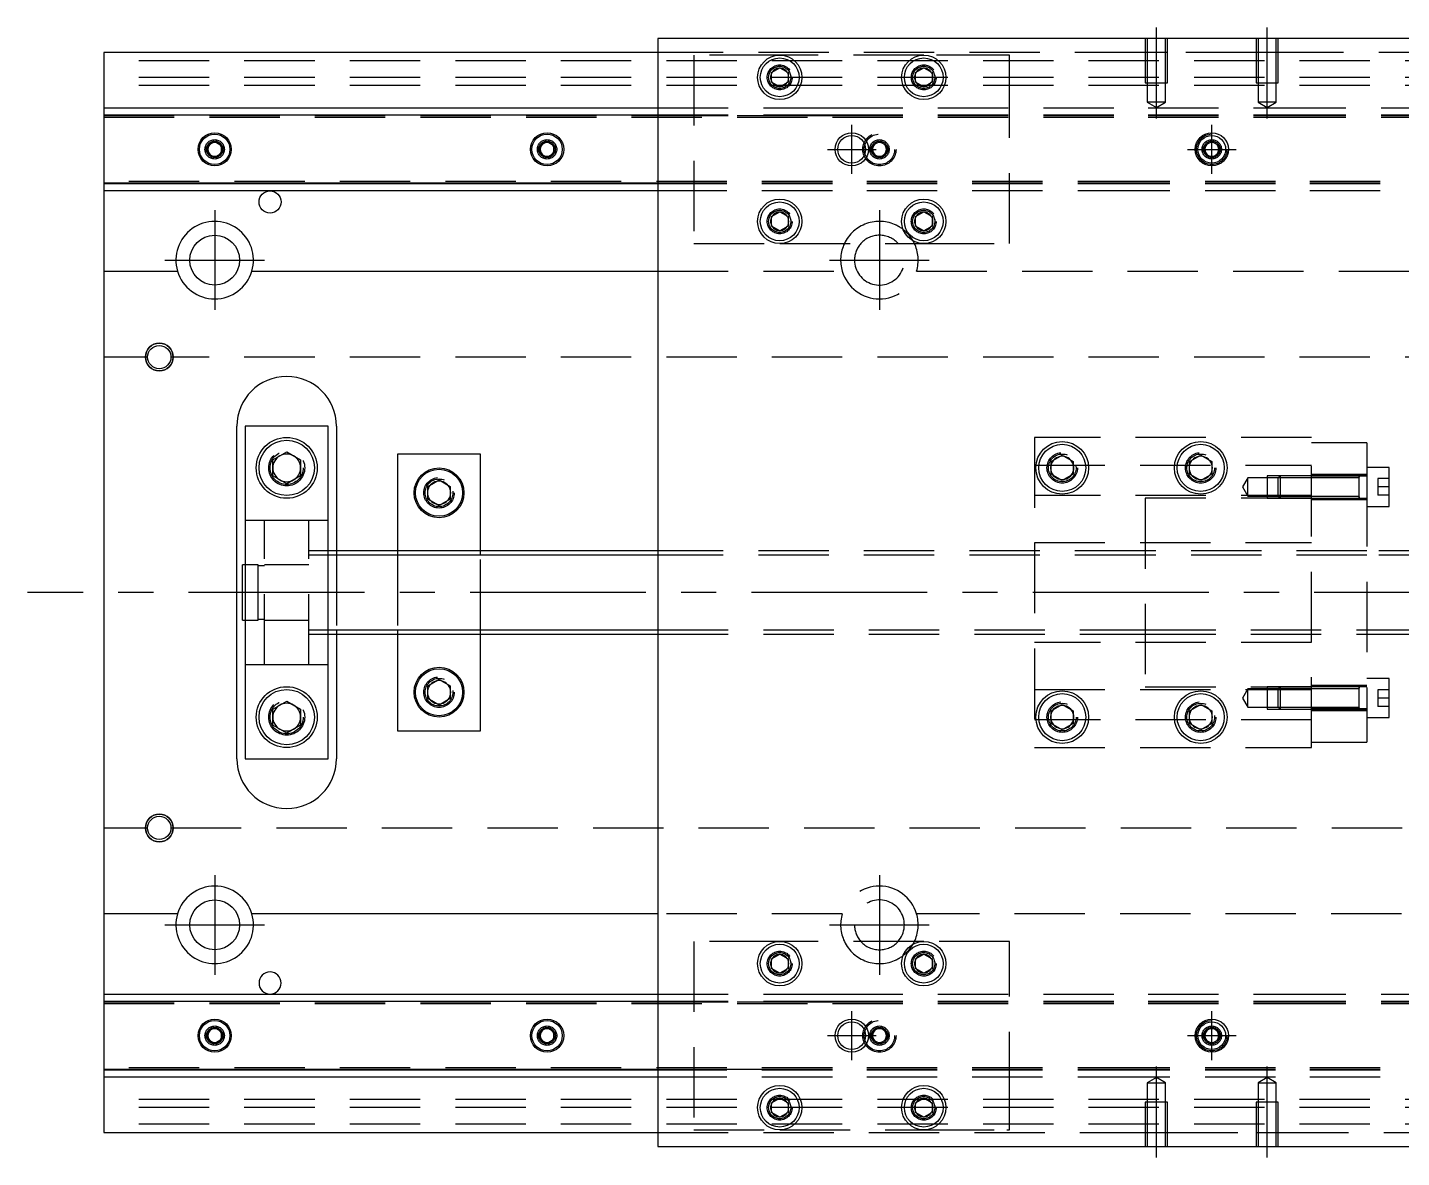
# Model space of a CAD drawing. Extents: x -14 to 651, y -279 to 102.
# Drawn here: x -13.8 to 234.2, y -102 to 102 of the extents above; entities that cross this region are included whole.
import ezdxf

# ---------------------------------------------------------------- set-up
doc = ezdxf.new("R2010")
doc.units = 0
doc.linetypes.add('CENTER', pattern=[50.8, 31.75, -6.35, 6.35, -6.35])
doc.linetypes.add('DASHED', pattern=[19.05, 12.7, -6.35])
doc.layers.get('0').update_dxf_attribs({"linetype": 'CONTINUOUS'})
doc.layers.add('CENTER', color=1, linetype='CENTER')

msp = doc.modelspace()

# ---------------------------------------------------------------- linework, layer by layer
at = {"color": 7, "linetype": 'CONTINUOUS'}
for p, q in [((300, 100), (100, 100)), ((100, 100), (100, -100)), ((100, 97.5), (0, 97.5)), ((0, 97.5), (0, 87.5)), ((120.5, 93.866026), (122, 94.73205)), ((122, 94.73205), (123.5, 93.866026)), ((146.5, 93.866026), (148, 94.73205)), ((148, 94.73205), (149.5, 93.866026)), ((120.5, 92.133974), (120.5, 93.866026)), ((122, 91.26795), (120.5, 92.133974)), ((123.5, 92.133974), (122, 91.26795)), ((123.5, 93.866026), (123.5, 92.133974)), ((146.5, 92.133974), (146.5, 93.866026)), ((148, 91.26795), (146.5, 92.133974)), ((149.5, 92.133974), (148, 91.26795)), ((149.5, 93.866026), (149.5, 92.133974)), ((0, 87.5), (100, 87.5)), ((0, 87.5), (0, 86.247728)), ((0, 86.247728), (0, 73.752272)), ((0, 86.247728), (100, 86.247728)), ((18.75, 80.721688), (20, 81.443376)), ((18.75, 79.278312), (18.75, 80.721688)), ((20, 81.443376), (21.25, 80.721688)), ((21.25, 80.721688), (21.25, 79.278312)), ((78.75, 80.721688), (80, 81.443376)), ((78.75, 79.278312), (78.75, 80.721688)), ((80, 81.443376), (81.25, 80.721688)), ((81.25, 80.721688), (81.25, 79.278312)), ((20, 78.556624), (18.75, 79.278312)), ((21.25, 79.278312), (20, 78.556624)), ((80, 78.556624), (78.75, 79.278312)), ((81.25, 79.278312), (80, 78.556624)), ((100, 73.752272), (0, 73.752272)), ((0, 73.752272), (0, 72.5)), ((100, 72.5), (0, 72.5)), ((0, 72.5), (0, 58)), ((120.5, 67.866026), (122, 68.73205)), ((120.5, 66.133974), (120.5, 67.866026)), ((122, 68.73205), (123.5, 67.866026)), ((123.5, 67.866026), (123.5, 66.133974)), ((146.5, 67.866026), (148, 68.73205)), ((146.5, 66.133974), (146.5, 67.866026)), ((148, 68.73205), (149.5, 67.866026)), ((149.5, 67.866026), (149.5, 66.133974)), ((122, 65.26795), (120.5, 66.133974)), ((123.5, 66.133974), (122, 65.26795)), ((148, 65.26795), (146.5, 66.133974)), ((149.5, 66.133974), (148, 65.26795)), ((0, 58), (13.291796, 58)), ((0, 58), (0, -58)), ((26.708204, 58), (100, 58)), ((24, -30), (24, 30)), ((25.5, 30), (25.5, -30)), ((40.5, 30), (25.5, 30)), ((40.5, -30), (40.5, 30)), ((42, 30), (42, 7.5)), ((30.5, 23.943376), (33, 25.386752)), ((33, 25.386752), (35.5, 23.943376)), ((68, 25), (53, 25)), ((53, 25), (53, 7.5)), ((68, 7.5), (68, 25)), ((171, 23.6547), (173, 24.809402)), ((173, 24.809402), (175, 23.6547)), ((196, 23.6547), (198, 24.809402)), ((198, 24.809402), (200, 23.6547)), ((30.5, 21.056624), (30.5, 23.943376)), ((35.5, 23.943376), (35.5, 21.056624)), ((171, 21.3453), (171, 23.6547)), ((175, 23.6547), (175, 21.3453)), ((196, 21.3453), (196, 23.6547)), ((200, 23.6547), (200, 21.3453)), ((33, 19.613248), (30.5, 21.056624)), ((35.5, 21.056624), (33, 19.613248)), ((58.5, 19.1547), (60.5, 20.309402)), ((60.5, 20.309402), (62.5, 19.1547)), ((173, 20.190598), (171, 21.3453)), ((175, 21.3453), (173, 20.190598)), ((198, 20.190598), (196, 21.3453)), ((200, 21.3453), (198, 20.190598)), ((226.6, 20.702558), (226.6, 21.052564)), ((58.5, 16.8453), (58.5, 19.1547)), ((62.5, 19.1547), (62.5, 16.8453)), ((226.6, 17.052554), (226.6, 17.402558)), ((60.5, 15.690598), (58.5, 16.8453)), ((62.5, 16.8453), (60.5, 15.690598)), ((100, 7.5), (40.5, 7.5)), ((25, -5), (25, 5)), ((25.5, 5), (25, 5)), ((25, -5), (25.5, -5)), ((40.5, -7.5), (100, -7.5)), ((42, -7.5), (42, -30)), ((53, -7.5), (53, -25)), ((68, -25), (68, -7.5)), ((58.5, -16.8453), (60.5, -15.690598)), ((58.5, -19.1547), (58.5, -16.8453)), ((60.5, -15.690598), (62.5, -16.8453)), ((62.5, -16.8453), (62.5, -19.1547)), ((226.6, -21.052564), (226.6, -17.052554)), ((30.5, -21.056624), (33, -19.613248)), ((33, -19.613248), (35.5, -21.056624)), ((60.5, -20.309402), (58.5, -19.1547)), ((62.5, -19.1547), (60.5, -20.309402)), ((30.5, -23.943376), (30.5, -21.056624)), ((35.5, -21.056624), (35.5, -23.943376)), ((171, -21.3453), (173, -20.190598)), ((171, -23.6547), (171, -21.3453)), ((173, -20.190598), (175, -21.3453)), ((175, -21.3453), (175, -23.6547)), ((196, -21.3453), (198, -20.190598)), ((196, -23.6547), (196, -21.3453)), ((198, -20.190598), (200, -21.3453)), ((200, -21.3453), (200, -23.6547)), ((226.6, -21.052564), (226.6, -21.051878)), ((33, -25.386752), (30.5, -23.943376)), ((35.5, -23.943376), (33, -25.386752)), ((173, -24.809402), (171, -23.6547)), ((175, -23.6547), (173, -24.809402)), ((198, -24.809402), (196, -23.6547)), ((200, -23.6547), (198, -24.809402)), ((53, -25), (68, -25)), ((25.5, -30), (40.5, -30)), ((0, -58), (0, -72.5)), ((13.291796, -58), (0, -58)), ((100, -58), (26.708204, -58)), ((120.5, -66.133974), (122, -65.26795)), ((120.5, -67.866026), (120.5, -66.133974)), ((122, -65.26795), (123.5, -66.133974)), ((123.5, -66.133974), (123.5, -67.866026)), ((146.5, -66.133974), (148, -65.26795)), ((146.5, -67.866026), (146.5, -66.133974)), ((148, -65.26795), (149.5, -66.133974)), ((149.5, -66.133974), (149.5, -67.866026)), ((122, -68.73205), (120.5, -67.866026)), ((123.5, -67.866026), (122, -68.73205)), ((148, -68.73205), (146.5, -67.866026)), ((149.5, -67.866026), (148, -68.73205)), ((0, -72.5), (100, -72.5)), ((0, -72.5), (0, -73.752272)), ((0, -73.752272), (100, -73.752272)), ((0, -73.752272), (0, -86.247728)), ((18.75, -79.278312), (20, -78.556624)), ((18.75, -80.721688), (18.75, -79.278312)), ((20, -78.556624), (21.25, -79.278312)), ((21.25, -79.278312), (21.25, -80.721688)), ((78.75, -79.278312), (80, -78.556624)), ((78.75, -80.721688), (78.75, -79.278312)), ((80, -78.556624), (81.25, -79.278312)), ((81.25, -79.278312), (81.25, -80.721688)), ((20, -81.443376), (18.75, -80.721688)), ((21.25, -80.721688), (20, -81.443376)), ((80, -81.443376), (78.75, -80.721688)), ((81.25, -80.721688), (80, -81.443376)), ((0, -86.247728), (0, -87.5)), ((100, -86.247728), (0, -86.247728)), ((100, -87.5), (0, -87.5)), ((0, -87.5), (0, -97.5)), ((120.5, -92.133974), (122, -91.26795)), ((122, -91.26795), (123.5, -92.133974)), ((146.5, -92.133974), (148, -91.26795)), ((148, -91.26795), (149.5, -92.133974)), ((120.5, -93.866026), (120.5, -92.133974)), ((122, -94.73205), (120.5, -93.866026)), ((123.5, -93.866026), (122, -94.73205)), ((123.5, -92.133974), (123.5, -93.866026)), ((146.5, -93.866026), (146.5, -92.133974)), ((148, -94.73205), (146.5, -93.866026)), ((149.5, -93.866026), (148, -94.73205)), ((149.5, -92.133974), (149.5, -93.866026)), ((0, -97.5), (100, -97.5)), ((100, -100), (300, -100))]:
    msp.add_line(p, q, dxfattribs=at)
at = {"color": 3, "linetype": 'DASHED'}
for p, q in [((188.000006, 100), (188.000006, 92)), ((188.35, 100), (188.35, 92)), ((191.65, 92), (191.65, 100)), ((191.999994, 92), (191.999994, 100)), ((208.000006, 100), (208.000006, 92)), ((208.35, 100), (208.35, 92)), ((211.65, 92), (211.65, 100)), ((211.999994, 92), (211.999994, 100)), ((188.000006, 97.5), (100, 97.5)), ((106.5, 97), (106.5, 63)), ((122, 97), (106.5, 97)), ((148, 97), (122, 97)), ((163.000006, 97), (148, 97)), ((163.5, 97), (163.000006, 97)), ((163.5, 92), (163.5, 97)), ((191.999994, 97.5), (188.000006, 97.5)), ((208.000006, 97.5), (191.999994, 97.5)), ((211.999994, 97.5), (208.000006, 97.5)), ((300, 97.5), (211.999994, 97.5)), ((400, 96), (0, 96)), ((400, 93), (0, 93)), ((123.973226, 93.326156), (124, 93)), ((149.973226, 93.326156), (150, 93)), ((163.5, 63), (163.5, 92)), ((188.000006, 92), (191.999994, 92)), ((188.35, 92), (188.35, 88.5)), ((191.65, 88.5), (191.65, 92)), ((208.000006, 92), (211.999994, 92)), ((208.35, 92), (208.35, 88.5)), ((211.65, 88.5), (211.65, 92)), ((400, 91.5), (0, 91.5)), ((100, 87.5), (131.5, 87.5)), ((131.5, 87.5), (188.5, 87.5)), ((191.65, 88.5), (188.35, 88.5)), ((188.35, 88.5), (190, 87.547372)), ((188.5, 87.5), (211.5, 87.5)), ((190, 87.547372), (191.65, 88.5)), ((211.65, 88.5), (208.35, 88.5)), ((208.35, 88.5), (210, 87.547372)), ((210, 87.547372), (211.65, 88.5)), ((211.5, 87.5), (268.5, 87.5)), ((0, 86.1147), (100, 86.1147)), ((0, 86.1), (131.5, 86.1)), ((0, 85.8), (131.5, 85.8)), ((100, 86.247728), (131.5, 86.247728)), ((100, 86.1147), (131.5, 86.1147)), ((131.5, 86.247728), (188.5, 86.247728)), ((131.5, 86.1147), (188.5, 86.1147)), ((131.5, 86.1), (188.5, 86.1)), ((131.5, 86.1), (188.5, 86.1)), ((131.5, 85.8), (188.5, 85.8)), ((131.5, 85.8), (188.5, 85.8)), ((188.5, 86.247728), (211.5, 86.247728)), ((188.5, 86.1147), (211.5, 86.1147)), ((188.5, 86.1), (211.5, 86.1)), ((188.5, 85.8), (211.5, 85.8)), ((211.5, 86.247728), (268.5, 86.247728)), ((211.5, 86.1147), (268.5, 86.1147)), ((211.5, 86.1), (268.5, 86.1)), ((211.5, 86.1), (268.5, 86.1)), ((211.5, 85.8), (268.5, 85.8)), ((211.5, 85.8), (268.5, 85.8)), ((21.477374, 80.25955), (21.5, 80)), ((78.5, 80), (78.516134, 80.21941)), ((138.75, 80.721688), (140, 81.443376)), ((138.75, 79.278312), (138.75, 80.721688)), ((140, 81.443376), (141.25, 80.721688)), ((141.25, 80.721688), (141.25, 79.278312)), ((141.477374, 80.25955), (141.5, 80)), ((198.75, 80.721688), (200, 81.443376)), ((198.75, 79.278312), (198.75, 80.721688)), ((200, 81.443376), (201.25, 80.721688)), ((201.25, 80.721688), (201.25, 79.278312)), ((201.477374, 80.25955), (201.5, 80)), ((140, 78.556624), (138.75, 79.278312)), ((141.25, 79.278312), (140, 78.556624)), ((200, 78.556624), (198.75, 79.278312)), ((201.25, 79.278312), (200, 78.556624)), ((131.5, 74.2), (0, 74.2)), ((131.5, 73.9), (0, 73.9)), ((100, 73.8853), (0, 73.8853)), ((131.5, 73.8853), (100, 73.8853)), ((131.5, 73.752272), (100, 73.752272)), ((131.5, 72.5), (100, 72.5)), ((188.5, 74.2), (131.5, 74.2)), ((188.5, 73.9), (131.5, 73.9)), ((188.5, 73.8853), (131.5, 73.8853)), ((188.5, 73.752272), (131.5, 73.752272)), ((188.5, 72.5), (131.5, 72.5)), ((211.5, 74.2), (188.5, 74.2)), ((211.5, 73.9), (188.5, 73.9)), ((211.5, 73.8853), (188.5, 73.8853)), ((211.5, 73.752272), (188.5, 73.752272)), ((211.5, 72.5), (188.5, 72.5)), ((268.5, 74.2), (211.5, 74.2)), ((268.5, 73.9), (211.5, 73.9)), ((268.5, 73.8853), (211.5, 73.8853)), ((268.5, 73.752272), (211.5, 73.752272)), ((268.5, 72.5), (211.5, 72.5)), ((123.973226, 67.326156), (124, 67)), ((149.973226, 67.326156), (150, 67)), ((106.5, 63), (122, 63)), ((122, 63), (148, 63)), ((148, 63), (163.5, 63)), ((100, 58), (133.291796, 58)), ((146.708204, 58), (253.291796, 58)), ((7.9, 42.5), (0, 42.5)), ((400, 42.5), (12.1, 42.5)), ((168, 28), (168, -28)), ((218, 28), (168, 28)), ((218, -28), (218, 28)), ((228, 27), (218, 27)), ((228, 27), (228, 20.976176)), ((30, 22.5), (30.020026, 22.846056)), ((168, 23), (218, 23)), ((175.483582, 22.786038), (175.5, 22.5)), ((195.5, 22.5), (195.52689, 22.865682)), ((232, 22.552558), (228, 22.552558)), ((232, 15.552558), (232, 22.552558)), ((206.5, 20.702558), (205.547372, 19.052558)), ((206.5, 17.402558), (206.5, 20.702558)), ((210, 20.702558), (206.5, 20.702558)), ((210, 21.052554), (210, 17.052564)), ((212.35, 21.052554), (210, 21.052554)), ((212, 20.702558), (210, 20.702558)), ((212.35, 21.052558), (212, 20.702558)), ((212, 17.402558), (212, 20.702558)), ((218, 20.702558), (212, 20.702558)), ((218, 20.702558), (212, 20.702558)), ((212.35, 21.052558), (212.35, 17.052558)), ((218, 21.052556), (212.35, 21.052558)), ((218, 21.052554), (212.35, 21.052554)), ((228, 21.302558), (218, 21.302558)), ((226.605, 21.052558), (218, 21.052556)), ((228, 20.976176), (218, 20.976176)), ((226.6, 20.702558), (218, 20.702558)), ((228, 21.052558), (226.595, 21.052558)), ((226.6, 17.052554), (226.6, 21.052564)), ((226.6, 20.836098), (226.6, 21.052558)), ((226.6, 21.052558), (226.6, 20.835892)), ((226.6, 17.26902), (226.6, 20.836098)), ((226.6, 17.402558), (226.6, 20.702558)), ((228, 20.976176), (228, -20.976176)), ((230, 20.552558), (230, 19.052558)), ((232, 20.552558), (230, 20.552558)), ((62.983582, 18.286038), (63, 18)), ((218, 17.5), (168, 17.5)), ((205.547372, 19.052558), (206.5, 17.402558)), ((206.5, 17.402558), (210, 17.402558)), ((210, 17.402558), (212, 17.402558)), ((212, 17.402558), (218, 17.402558)), ((212, 17.402558), (212.35, 17.052558)), ((212, 17.402558), (218, 17.402558)), ((218, 17.402558), (226.6, 17.402558)), ((230, 19.052558), (230, 17.552558)), ((232, 19.052558), (230, 19.052558)), ((232, 17.552558), (230, 17.552558)), ((188, 17), (188, -17)), ((218, 17), (188, 17)), ((210, 17.052564), (212.35, 17.052564)), ((212.35, 17.052564), (218, 17.052564)), ((212.35, 17.052558), (218, 17.052562)), ((218, 17.052562), (226.605, 17.052558)), ((218, 16.802558), (228, 16.802558)), ((226.595, 17.052558), (228, 17.052558)), ((226.6, 17.269268), (226.6, 17.052558)), ((226.6, 17.052558), (226.6, 17.26902)), ((228, 15.552558), (232, 15.552558)), ((29, 13), (25.5, 13)), ((29, -13), (29, 13)), ((37, 13), (29, 13)), ((37, -13), (37, 13)), ((40.5, 13), (37, 13)), ((40.5, 7.5), (37, 7.5)), ((42, 7.5), (42, 6.75)), ((53, 7.5), (53, 6.75)), ((68, 6.75), (68, 7.5)), ((188, 7.5), (100, 7.5)), ((168, 9), (218, 9)), ((228, 7.5), (188, 7.5)), ((300, 7.5), (228, 7.5)), ((27.85, 5), (25.5, 5)), ((27.85, -5), (27.85, 5)), ((37, 5), (29, 5)), ((40.5, 6.75), (37, 6.75)), ((42, 6.75), (42, -6.75)), ((53, 6.75), (53, -6.75)), ((68, -6.75), (68, 6.75)), ((188, 6.75), (100, 6.75)), ((228, 6.75), (188, 6.75)), ((300, 6.75), (228, 6.75)), ((29, 4.8), (27.85, 4.8)), ((27.85, -4.8), (29, -4.8)), ((25.5, -5), (27.85, -5)), ((29, -5), (37, -5)), ((37, -6.75), (40.5, -6.75)), ((42, -6.75), (42, -7.5)), ((53, -6.75), (53, -7.5)), ((68, -7.5), (68, -6.75)), ((100, -6.75), (188, -6.75)), ((188, -6.75), (228, -6.75)), ((228, -6.75), (300, -6.75)), ((37, -7.5), (40.5, -7.5)), ((100, -7.5), (188, -7.5)), ((218, -9), (168, -9)), ((188, -7.5), (228, -7.5)), ((228, -7.5), (300, -7.5)), ((25.5, -13), (29, -13)), ((29, -13), (37, -13)), ((37, -13), (40.5, -13)), ((188, -17), (218, -17)), ((210, -17.052564), (210, -21.052554)), ((212.35, -17.052564), (210, -17.052564)), ((212.35, -17.052558), (212, -17.402558)), ((212.35, -17.052558), (212.35, -21.052558)), ((218, -17.052562), (212.35, -17.052558)), ((218, -17.052564), (212.35, -17.052564)), ((228, -16.802558), (218, -16.802558)), ((226.605, -17.052558), (218, -17.052562)), ((228, -17.052558), (226.595, -17.052558)), ((226.6, -21.051878), (226.6, -17.052554)), ((226.6, -17.26902), (226.6, -17.052558)), ((226.6, -17.052558), (226.6, -17.269226)), ((226.6, -20.836098), (226.6, -17.26902)), ((232, -15.552558), (228, -15.552558)), ((232, -22.552558), (232, -15.552558)), ((62.983582, -17.713962), (63, -18)), ((168, -17.5), (218, -17.5)), ((206.5, -17.402558), (205.547372, -19.052558)), ((205.547372, -19.052558), (206.5, -20.702558)), ((206.5, -20.702558), (206.5, -17.402558)), ((210, -17.402558), (206.5, -17.402558)), ((212, -17.402558), (210, -17.402558)), ((212, -20.702558), (212, -17.402558)), ((218, -17.402558), (212, -17.402558)), ((218, -17.402558), (212, -17.402558)), ((226.6, -17.402558), (218, -17.402558)), ((230, -17.552558), (230, -19.052558)), ((232, -17.552558), (230, -17.552558)), ((232, -19.052558), (230, -19.052558)), ((230, -19.052558), (230, -20.552558)), ((30, -22.5), (30.020026, -22.153944)), ((170.5, -22.5), (170.534018, -22.088984)), ((200.483582, -22.213962), (200.5, -22.5)), ((206.5, -20.702558), (210, -20.702558)), ((210, -20.702558), (212, -20.702558)), ((210, -21.052554), (212.35, -21.052554)), ((212, -20.702558), (218, -20.702558)), ((212, -20.702558), (212.35, -21.052558)), ((212, -20.702558), (218, -20.702558)), ((212.35, -21.052554), (218, -21.052554)), ((212.35, -21.052558), (218, -21.052556)), ((218, -20.702558), (226.6, -20.702558)), ((228, -20.976176), (218, -20.976176)), ((228, -20.976176), (218, -20.976176)), ((218, -21.052556), (226.605, -21.052558)), ((218, -21.302558), (228, -21.302558)), ((226.595, -21.052558), (228, -21.052558)), ((226.6, -20.83585), (226.6, -21.052558)), ((226.6, -21.052558), (226.6, -20.836098)), ((228, -20.976176), (228, -27)), ((232, -20.552558), (230, -20.552558)), ((218, -23), (168, -23)), ((228, -22.552558), (232, -22.552558)), ((218, -27), (228, -27)), ((168, -28), (218, -28)), ((0, -42.5), (7.9, -42.5)), ((12.1, -42.5), (400, -42.5)), ((133.291796, -58), (100, -58)), ((253.291796, -58), (146.708204, -58)), ((106.5, -63), (106.5, -97)), ((122, -63), (106.5, -63)), ((148, -63), (122, -63)), ((163.5, -63), (148, -63)), ((163.5, -92), (163.5, -63)), ((123.973226, -66.673844), (124, -67)), ((146, -67), (146.023172, -66.69644)), ((0, -73.8853), (100, -73.8853)), ((0, -73.9), (131.5, -73.9)), ((0, -74.2), (131.5, -74.2)), ((100, -72.5), (131.5, -72.5)), ((100, -73.752272), (131.5, -73.752272)), ((100, -73.8853), (131.5, -73.8853)), ((131.5, -72.5), (188.5, -72.5)), ((131.5, -73.752272), (188.5, -73.752272)), ((131.5, -73.8853), (188.5, -73.8853)), ((131.5, -73.9), (188.5, -73.9)), ((131.5, -74.2), (188.5, -74.2)), ((188.5, -72.5), (211.5, -72.5)), ((188.5, -73.752272), (211.5, -73.752272)), ((188.5, -73.8853), (211.5, -73.8853)), ((188.5, -73.9), (211.5, -73.9)), ((188.5, -74.2), (211.5, -74.2)), ((211.5, -72.5), (268.5, -72.5)), ((211.5, -73.752272), (268.5, -73.752272)), ((211.5, -73.8853), (268.5, -73.8853)), ((211.5, -73.9), (268.5, -73.9)), ((211.5, -74.2), (268.5, -74.2)), ((138.75, -79.278312), (140, -78.556624)), ((138.75, -80.721688), (138.75, -79.278312)), ((140, -78.556624), (141.25, -79.278312)), ((141.25, -79.278312), (141.25, -80.721688)), ((198.75, -79.278312), (200, -78.556624)), ((198.75, -80.721688), (198.75, -79.278312)), ((200, -78.556624), (201.25, -79.278312)), ((201.25, -79.278312), (201.25, -80.721688)), ((18.5, -80), (18.516134, -79.78059)), ((81.477374, -79.74045), (81.5, -80)), ((140, -81.443376), (138.75, -80.721688)), ((141.25, -80.721688), (140, -81.443376)), ((141.477374, -79.74045), (141.5, -80)), ((200, -81.443376), (198.75, -80.721688)), ((201.25, -80.721688), (200, -81.443376)), ((201.477374, -79.74045), (201.5, -80)), ((131.5, -85.8), (0, -85.8)), ((131.5, -86.1), (0, -86.1)), ((125, -86.1147), (0, -86.1147)), ((131.5, -86.247728), (100, -86.247728)), ((131.5, -86.1147), (125, -86.1147)), ((188.5, -85.8), (131.5, -85.8)), ((188.5, -85.8), (131.5, -85.8)), ((188.5, -86.1), (131.5, -86.1)), ((188.5, -86.1), (131.5, -86.1)), ((188.5, -86.1147), (131.5, -86.1147)), ((188.5, -86.247728), (131.5, -86.247728)), ((211.5, -85.8), (188.5, -85.8)), ((211.5, -86.1), (188.5, -86.1)), ((211.5, -86.1147), (188.5, -86.1147)), ((211.5, -86.247728), (188.5, -86.247728)), ((268.5, -85.8), (211.5, -85.8)), ((268.5, -85.8), (211.5, -85.8)), ((268.5, -86.1), (211.5, -86.1)), ((268.5, -86.1), (211.5, -86.1)), ((268.5, -86.1147), (211.5, -86.1147)), ((268.5, -86.247728), (211.5, -86.247728)), ((131.5, -87.5), (100, -87.5)), ((188.5, -87.5), (131.5, -87.5)), ((190, -87.547372), (188.35, -88.5)), ((188.35, -88.5), (190, -88.5)), ((188.35, -88.5), (188.35, -92)), ((211.5, -87.5), (188.5, -87.5)), ((191.65, -88.5), (190, -87.547372)), ((190, -88.5), (191.65, -88.5)), ((191.65, -92), (191.65, -88.5)), ((210, -87.547372), (208.35, -88.5)), ((208.35, -88.5), (210, -88.5)), ((208.35, -88.5), (208.35, -92)), ((211.65, -88.5), (210, -87.547372)), ((210, -88.5), (211.65, -88.5)), ((268.5, -87.5), (211.5, -87.5)), ((211.65, -92), (211.65, -88.5)), ((400, -91.5), (0, -91.5)), ((400, -93), (0, -93)), ((120, -93), (120.030168, -92.653934)), ((149.973226, -92.673844), (150, -93)), ((163.5, -97), (163.5, -92)), ((191.999994, -92), (188.000006, -92)), ((188.000006, -92), (188.000006, -100)), ((188.35, -92), (188.35, -100)), ((191.65, -100), (191.65, -92)), ((191.999994, -100), (191.999994, -92)), ((211.999994, -92), (208.000006, -92)), ((208.000006, -92), (208.000006, -100)), ((208.35, -92), (208.35, -100)), ((211.65, -100), (211.65, -92)), ((211.999994, -100), (211.999994, -92)), ((400, -96), (0, -96)), ((100, -97.5), (188.000006, -97.5)), ((106.5, -97), (122, -97)), ((122, -97), (148, -97)), ((148, -97), (163.000006, -97)), ((163.000006, -97), (163.5, -97)), ((188.000006, -97.5), (191.999994, -97.5)), ((191.999994, -97.5), (208.000006, -97.5)), ((208.000006, -97.5), (211.999994, -97.5)), ((211.999994, -97.5), (300, -97.5))]:
    msp.add_line(p, q, dxfattribs=at)
at = {"color": 3, "linetype": 'CONTINUOUS'}
for p, q in [((100, 6.75), (40.5, 6.75)), ((40.5, -6.75), (100, -6.75))]:
    msp.add_line(p, q, dxfattribs=at)
at = {"color": 7, "linetype": 'CONTINUOUS'}
for centre, radius in [((122, 93), 4), ((148, 93), 4), ((122, 93), 3.5), ((148, 93), 3.5), ((20, 80), 3), ((20, 80), 2.75), ((80, 80), 3), ((80, 80), 2.75), ((135, 80), 2.5), ((200, 80), 3), ((200, 80), 2.5), ((30, 70.5), 2), ((122, 67), 4), ((122, 67), 3.5), ((148, 67), 4), ((148, 67), 3.5), ((20, 60), 4.5), ((10, 42.5), 2.5), ((10, 42.5), 2.1), ((33, 22.5), 5.5), ((33, 22.5), 5), ((173, 22.5), 4.75), ((173, 22.5), 4.25), ((198, 22.5), 4.75), ((198, 22.5), 4.25), ((60.5, 18), 4.5), ((60.5, 18), 4.25), ((60.5, -18), 4.5), ((60.5, -18), 4.25), ((33, -22.5), 5.5), ((33, -22.5), 5), ((173, -22.5), 4.75), ((173, -22.5), 4.25), ((198, -22.5), 4.75), ((198, -22.5), 4.25), ((10, -42.5), 2.5), ((10, -42.5), 2.1), ((20, -60), 4.5), ((122, -67), 4), ((122, -67), 3.5), ((148, -67), 4), ((148, -67), 3.5), ((20, -80), 3), ((20, -80), 2.75), ((80, -80), 3), ((80, -80), 2.75), ((135, -80), 2.5), ((200, -80), 3), ((200, -80), 2.5), ((122, -93), 4), ((148, -93), 4), ((122, -93), 3.5), ((148, -93), 3.5)]:
    msp.add_circle(centre, radius, dxfattribs=at)
at = {"color": 3, "linetype": 'DASHED'}
for centre, radius in [((122, 93), 2.25), ((122, 93), 2), ((148, 93), 2.25), ((148, 93), 2), ((140, 80), 3), ((140, 80), 2.75), ((200, 80), 2.75), ((20, 80), 1.75), ((20, 80), 1.5), ((80, 80), 1.75), ((80, 80), 1.5), ((140, 80), 1.75), ((140, 80), 1.5), ((200, 80), 1.75), ((200, 80), 1.5), ((122, 67), 2.25), ((122, 67), 2), ((148, 67), 2.25), ((148, 67), 2), ((33, 22.5), 3.25), ((33, 22.5), 3), ((173, 22.5), 2.75), ((173, 22.5), 2.5), ((198, 22.5), 2.75), ((198, 22.5), 2.5), ((60.5, 18), 2.75), ((60.5, 18), 2.5), ((60.5, -18), 2.75), ((60.5, -18), 2.5), ((33, -22.5), 3.25), ((33, -22.5), 3), ((173, -22.5), 2.75), ((198, -22.5), 2.75), ((173, -22.5), 2.5), ((198, -22.5), 2.5), ((122, -67), 2.25), ((122, -67), 2), ((148, -67), 2.25), ((148, -67), 2), ((20, -80), 1.75), ((20, -80), 1.5), ((80, -80), 1.75), ((80, -80), 1.5), ((140, -80), 3), ((140, -80), 2.75), ((140, -80), 1.75), ((140, -80), 1.5), ((200, -80), 2.75), ((200, -80), 1.75), ((200, -80), 1.5), ((122, -93), 2.25), ((122, -93), 2), ((148, -93), 2.25), ((148, -93), 2)]:
    msp.add_circle(centre, radius, dxfattribs=at)
at = {"color": 3, "linetype": 'CONTINUOUS'}
for centre in [(135, 80), (135, -80)]:
    msp.add_circle(centre, 3, dxfattribs=at)
at = {"color": 7, "linetype": 'CONTINUOUS'}
for centre, radius, start, end in [((122, 93), 1.65, 95.380023, 144.619977), ((122, 93), 1.65, 84.619977, 95.380023), ((122, 93), 1.65, 35.380023, 84.619977), ((148, 93), 1.65, 95.380023, 144.619977), ((148, 93), 1.65, 84.619977, 95.380023), ((148, 93), 1.65, 35.380023, 84.619977), ((122, 93), 1.65, 155.380023, 180), ((122, 93), 1.65, 180, 204.619977), ((122, 93), 1.65, 144.619977, 155.380023), ((122, 93), 1.65, 204.619977, 215.380023), ((122, 93), 1.65, 215.380023, 264.619977), ((122, 93), 1.65, 275.380023, 324.619977), ((122, 93), 1.65, 24.619977, 35.380023), ((122, 93), 1.65, 324.619977, 335.380023), ((122, 93), 1.65, 335.380023, 24.619977), ((148, 93), 1.65, 155.380023, 180), ((148, 93), 1.65, 180, 204.619977), ((148, 93), 1.65, 144.619977, 155.380023), ((148, 93), 1.65, 204.619977, 215.380023), ((148, 93), 1.65, 215.380023, 264.619977), ((148, 93), 1.65, 275.380023, 324.619977), ((148, 93), 1.65, 24.619977, 35.380023), ((148, 93), 1.65, 324.619977, 335.380023), ((148, 93), 1.65, 335.380023, 24.619977), ((122, 93), 1.65, 264.619977, 275.380023), ((148, 93), 1.65, 264.619977, 275.380023), ((20, 80), 1.25, 120, 180), ((20, 80), 1.25, 180, 240), ((20, 80), 1.25, 60, 120), ((20, 80), 1.25, 0, 60), ((20, 80), 1.25, 300, 0), ((80, 80), 1.25, 120, 180), ((80, 80), 1.25, 180, 240), ((80, 80), 1.25, 60, 120), ((80, 80), 1.25, 0, 60), ((80, 80), 1.25, 300, 0), ((140, 80), 1.25, 300, 180), ((140, 80), 1.25, 180, 240), ((200, 80), 1.25, 300, 180), ((200, 80), 1.25, 180, 240), ((20, 80), 1.25, 240, 300), ((80, 80), 1.25, 240, 300), ((140, 80), 1.25, 240, 300), ((200, 80), 1.25, 240, 300), ((20, 60), 7, 343.39845, 196.60155), ((122, 67), 1.65, 155.380023, 180), ((122, 67), 1.65, 180, 204.619977), ((122, 67), 1.65, 144.619977, 155.380023), ((122, 67), 1.65, 95.380023, 144.619977), ((122, 67), 1.65, 84.619977, 95.380023), ((122, 67), 1.65, 35.380023, 84.619977), ((122, 67), 1.65, 24.619977, 35.380023), ((122, 67), 1.65, 335.380023, 24.619977), ((148, 67), 1.65, 155.380023, 180), ((148, 67), 1.65, 180, 204.619977), ((148, 67), 1.65, 144.619977, 155.380023), ((148, 67), 1.65, 95.380023, 144.619977), ((148, 67), 1.65, 84.619977, 95.380023), ((148, 67), 1.65, 35.380023, 84.619977), ((148, 67), 1.65, 24.619977, 35.380023), ((148, 67), 1.65, 335.380023, 24.619977), ((122, 67), 1.65, 204.619977, 215.380023), ((122, 67), 1.65, 215.380023, 264.619977), ((122, 67), 1.65, 264.619977, 275.380023), ((122, 67), 1.65, 275.380023, 324.619977), ((122, 67), 1.65, 324.619977, 335.380023), ((148, 67), 1.65, 204.619977, 215.380023), ((148, 67), 1.65, 215.380023, 264.619977), ((148, 67), 1.65, 264.619977, 275.380023), ((148, 67), 1.65, 275.380023, 324.619977), ((148, 67), 1.65, 324.619977, 335.380023), ((20, 60), 7, 196.60155, 343.39845), ((33, 30), 9, 90, 180), ((33, 30), 9, 0, 90), ((33, 22.5), 2.5, 60, 120), ((33, 22.5), 2.5, 120, 180), ((33, 22.5), 2.5, 180, 240), ((33, 22.5), 2.5, 0, 60), ((33, 22.5), 2.5, 300, 0), ((173, 22.5), 2.1, 162.24721, 180), ((173, 22.5), 2.1, 180, 197.75279), ((173, 22.5), 2.1, 137.75279, 162.24721), ((173, 22.5), 2.1, 102.24721, 137.75279), ((173, 22.5), 2.1, 77.75279, 102.24721), ((173, 22.5), 2.1, 42.24721, 77.75279), ((173, 22.5), 2.1, 17.75279, 42.24721), ((173, 22.5), 2.1, 342.24721, 17.75279), ((198, 22.5), 2.1, 162.24721, 180), ((198, 22.5), 2.1, 180, 197.75279), ((198, 22.5), 2.1, 137.75279, 162.24721), ((198, 22.5), 2.1, 102.24721, 137.75279), ((198, 22.5), 2.1, 77.75279, 102.24721), ((198, 22.5), 2.1, 42.24721, 77.75279), ((198, 22.5), 2.1, 17.75279, 42.24721), ((198, 22.5), 2.1, 342.24721, 17.75279), ((33, 22.5), 2.5, 240, 300), ((60.5, 18), 2.1, 102.24721, 137.75279), ((60.5, 18), 2.1, 77.75279, 102.24721), ((60.5, 18), 2.1, 42.24721, 77.75279), ((173, 22.5), 2.1, 197.75279, 222.24721), ((173, 22.5), 2.1, 222.24721, 257.75279), ((173, 22.5), 2.1, 257.75279, 282.24721), ((173, 22.5), 2.1, 282.24721, 317.75279), ((173, 22.5), 2.1, 317.75279, 342.24721), ((198, 22.5), 2.1, 197.75279, 222.24721), ((198, 22.5), 2.1, 222.24721, 257.75279), ((198, 22.5), 2.1, 257.75279, 282.24721), ((198, 22.5), 2.1, 282.24721, 317.75279), ((198, 22.5), 2.1, 317.75279, 342.24721), ((60.5, 18), 2.1, 162.24721, 180), ((60.5, 18), 2.1, 180, 197.75279), ((60.5, 18), 2.1, 137.75279, 162.24721), ((60.5, 18), 2.1, 17.75279, 42.24721), ((60.5, 18), 2.1, 342.24721, 17.75279), ((60.5, 18), 2.1, 197.75279, 222.24721), ((60.5, 18), 2.1, 222.24721, 257.75279), ((60.5, 18), 2.1, 257.75279, 282.24721), ((60.5, 18), 2.1, 282.24721, 317.75279), ((60.5, 18), 2.1, 317.75279, 342.24721), ((60.5, -18), 2.1, 162.24721, 180), ((60.5, -18), 2.1, 137.75279, 162.24721), ((60.5, -18), 2.1, 102.24721, 137.75279), ((60.5, -18), 2.1, 77.75279, 102.24721), ((60.5, -18), 2.1, 42.24721, 77.75279), ((60.5, -18), 2.1, 17.75279, 42.24721), ((60.5, -18), 2.1, 342.24721, 17.75279), ((60.5, -18), 2.1, 180, 197.75279), ((60.5, -18), 2.1, 197.75279, 222.24721), ((60.5, -18), 2.1, 222.24721, 257.75279), ((60.5, -18), 2.1, 282.24721, 317.75279), ((60.5, -18), 2.1, 317.75279, 342.24721), ((33, -22.5), 2.5, 120, 180), ((33, -22.5), 2.5, 60, 120), ((33, -22.5), 2.5, 0, 60), ((60.5, -18), 2.1, 257.75279, 282.24721), ((173, -22.5), 2.1, 162.24721, 180), ((173, -22.5), 2.1, 137.75279, 162.24721), ((173, -22.5), 2.1, 102.24721, 137.75279), ((173, -22.5), 2.1, 77.75279, 102.24721), ((173, -22.5), 2.1, 42.24721, 77.75279), ((173, -22.5), 2.1, 17.75279, 42.24721), ((173, -22.5), 2.1, 342.24721, 17.75279), ((198, -22.5), 2.1, 162.24721, 180), ((198, -22.5), 2.1, 137.75279, 162.24721), ((198, -22.5), 2.1, 102.24721, 137.75279), ((198, -22.5), 2.1, 77.75279, 102.24721), ((198, -22.5), 2.1, 42.24721, 77.75279), ((198, -22.5), 2.1, 17.75279, 42.24721), ((198, -22.5), 2.1, 342.24721, 17.75279), ((33, -22.5), 2.5, 180, 240), ((33, -22.5), 2.5, 240, 300), ((33, -22.5), 2.5, 300, 0), ((173, -22.5), 2.1, 180, 197.75279), ((173, -22.5), 2.1, 197.75279, 222.24721), ((173, -22.5), 2.1, 222.24721, 257.75279), ((173, -22.5), 2.1, 257.75279, 282.24721), ((173, -22.5), 2.1, 282.24721, 317.75279), ((173, -22.5), 2.1, 317.75279, 342.24721), ((198, -22.5), 2.1, 180, 197.75279), ((198, -22.5), 2.1, 197.75279, 222.24721), ((198, -22.5), 2.1, 222.24721, 257.75279), ((198, -22.5), 2.1, 257.75279, 282.24721), ((198, -22.5), 2.1, 282.24721, 317.75279), ((198, -22.5), 2.1, 317.75279, 342.24721), ((33, -30), 9, 180, 270), ((33, -30), 9, 270, 0), ((20, -60), 7, 16.60155, 163.39845), ((20, -60), 7, 163.39845, 16.60155), ((122, -67), 1.65, 155.380023, 180), ((122, -67), 1.65, 144.619977, 155.380023), ((122, -67), 1.65, 95.380023, 144.619977), ((122, -67), 1.65, 84.619977, 95.380023), ((122, -67), 1.65, 35.380023, 84.619977), ((122, -67), 1.65, 24.619977, 35.380023), ((122, -67), 1.65, 335.380023, 24.619977), ((148, -67), 1.65, 155.380023, 180), ((148, -67), 1.65, 144.619977, 155.380023), ((148, -67), 1.65, 95.380023, 144.619977), ((148, -67), 1.65, 84.619977, 95.380023), ((148, -67), 1.65, 35.380023, 84.619977), ((148, -67), 1.65, 24.619977, 35.380023), ((148, -67), 1.65, 335.380023, 24.619977), ((30, -70.5), 2, 90, 270), ((30, -70.5), 2, 270, 90), ((122, -67), 1.65, 180, 204.619977), ((122, -67), 1.65, 204.619977, 215.380023), ((122, -67), 1.65, 215.380023, 264.619977), ((122, -67), 1.65, 264.619977, 275.380023), ((122, -67), 1.65, 275.380023, 324.619977), ((122, -67), 1.65, 324.619977, 335.380023), ((148, -67), 1.65, 180, 204.619977), ((148, -67), 1.65, 204.619977, 215.380023), ((148, -67), 1.65, 215.380023, 264.619977), ((148, -67), 1.65, 264.619977, 275.380023), ((148, -67), 1.65, 275.380023, 324.619977), ((148, -67), 1.65, 324.619977, 335.380023), ((20, -80), 1.25, 120, 180), ((20, -80), 1.25, 60, 120), ((20, -80), 1.25, 0, 60), ((80, -80), 1.25, 120, 180), ((80, -80), 1.25, 60, 120), ((80, -80), 1.25, 0, 60), ((140, -80), 1.25, 120, 180), ((140, -80), 1.25, 180, 60), ((140, -80), 1.25, 60, 120), ((200, -80), 1.25, 120, 180), ((200, -80), 1.25, 180, 60), ((200, -80), 1.25, 60, 120), ((20, -80), 1.25, 180, 240), ((20, -80), 1.25, 240, 300), ((20, -80), 1.25, 300, 0), ((80, -80), 1.25, 180, 240), ((80, -80), 1.25, 240, 300), ((80, -80), 1.25, 300, 0), ((122, -93), 1.65, 95.380023, 144.619977), ((122, -93), 1.65, 84.619977, 95.380023), ((122, -93), 1.65, 35.380023, 84.619977), ((148, -93), 1.65, 95.380023, 144.619977), ((148, -93), 1.65, 84.619977, 95.380023), ((148, -93), 1.65, 35.380023, 84.619977), ((122, -93), 1.65, 155.380023, 180), ((122, -93), 1.65, 180, 204.619977), ((122, -93), 1.65, 144.619977, 155.380023), ((122, -93), 1.65, 204.619977, 215.380023), ((122, -93), 1.65, 215.380023, 264.619977), ((122, -93), 1.65, 275.380023, 324.619977), ((122, -93), 1.65, 24.619977, 35.380023), ((122, -93), 1.65, 324.619977, 335.380023), ((122, -93), 1.65, 335.380023, 24.619977), ((148, -93), 1.65, 155.380023, 180), ((148, -93), 1.65, 180, 204.619977), ((148, -93), 1.65, 144.619977, 155.380023), ((148, -93), 1.65, 204.619977, 215.380023), ((148, -93), 1.65, 215.380023, 264.619977), ((148, -93), 1.65, 275.380023, 324.619977), ((148, -93), 1.65, 24.619977, 35.380023), ((148, -93), 1.65, 324.619977, 335.380023), ((148, -93), 1.65, 335.380023, 24.619977), ((122, -93), 1.65, 264.619977, 275.380023), ((148, -93), 1.65, 264.619977, 275.380023)]:
    msp.add_arc(centre, radius, start, end, dxfattribs=at)
at = {"color": 3, "linetype": 'DASHED'}
for centre, radius, start, end in [((140, 60), 7, 64.053499, 154.623066), ((140, 60), 4.5, 41.810315, 138.189685), ((140, 60), 7, 58.524055, 64.053499), ((140, 60), 7, 31.475945, 58.524055), ((140, 60), 7, 154.623066, 196.60155), ((140, 60), 4.5, 180, 41.810315), ((140, 60), 4.5, 138.189685, 180), ((140, 60), 7, 25.946501, 31.475945), ((140, 60), 7, 343.39845, 25.946501), ((140, 60), 7, 196.60155, 343.39845), ((140, -60), 7, 16.60155, 163.39845), ((140, -60), 4.5, 318.189685, 180), ((140, -60), 7, 163.39845, 205.376934), ((140, -60), 7, 334.053499, 16.60155), ((140, -60), 4.5, 180, 221.810315), ((140, -60), 7, 205.376934, 295.946501), ((140, -60), 4.5, 221.810315, 318.189685), ((140, -60), 7, 301.475945, 328.524055), ((140, -60), 7, 328.524055, 334.053499), ((140, -60), 7, 295.946501, 301.475945)]:
    msp.add_arc(centre, radius, start, end, dxfattribs=at)
at = {"color": 3, "linetype": 'CONTINUOUS'}
for centre, start, end in [((10, 42.5), 0, 180), ((10, 42.5), 180, 0), ((10, -42.5), 0, 180), ((10, -42.5), 180, 0)]:
    msp.add_arc(centre, 2.5, start, end, dxfattribs=at)
at = {"layer": 'CENTER', "color": 1, "linetype": 'CENTER'}
for p, q in [((190, 85.547372), (190, 102)), ((210, 85.547372), (210, 102)), ((135, 75.6), (135, 84.4)), ((200, 75.6), (200, 84.4)), ((130.6, 80), (139.4, 80)), ((195.6, 80), (204.4, 80)), ((20, 69), (20, 51)), ((140, 69), (140, 51)), ((11, 60), (29, 60)), ((131, 60), (149, 60)), ((453.445, 0), (-13.795, 0)), ((20, -51), (20, -69)), ((140, -51), (140, -69)), ((11, -60), (29, -60)), ((131, -60), (149, -60)), ((135, -84.4), (135, -75.6)), ((200, -84.4), (200, -75.6)), ((130.6, -80), (139.4, -80)), ((195.6, -80), (204.4, -80)), ((190, -102), (190, -85.547372)), ((210, -102), (210, -85.547372))]:
    msp.add_line(p, q, dxfattribs=at)

doc.saveas('drawing.dxf')
